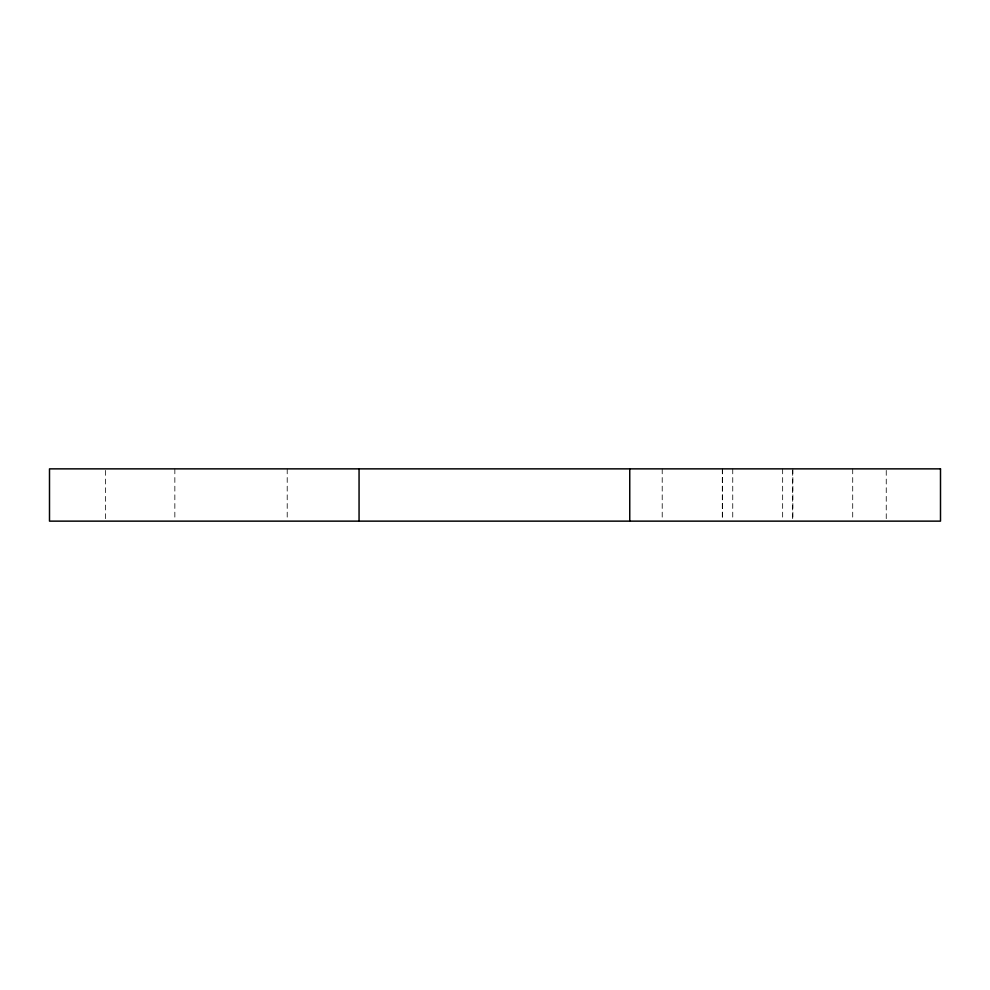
<?xml version="1.0" encoding="UTF-8"?>
<svg xmlns="http://www.w3.org/2000/svg" width="990" height="990" viewBox="0 0 990 990"><rect width="100%" height="100%" fill="white"/><g stroke="black" fill="none" stroke-linecap="round" stroke-linejoin="round"><path stroke-width="0.74" stroke-dasharray="4.95 3.71" d="M886.248 470.411L886.248 519.589M852.712 468.864L852.712 519.589M792.854 468.864L792.854 519.589M792.681 470.411L792.681 519.589M782.657 468.864L782.657 519.589M732.749 468.864L732.749 519.589M722.477 468.864L722.477 519.589M722.304 468.864L722.304 519.589M662.211 468.864L662.211 519.589M287.211 468.864L287.211 519.589M174.846 468.864L174.846 519.589M105.621 470.411L105.621 519.589"/><path stroke-width="1.49" d="M629.751 468.864L629.751 521.136M359.061 468.864L359.061 521.136M940.5 468.864L49.5 468.864L49.5 521.136L940.5 521.136L940.5 468.864"/></g></svg>
